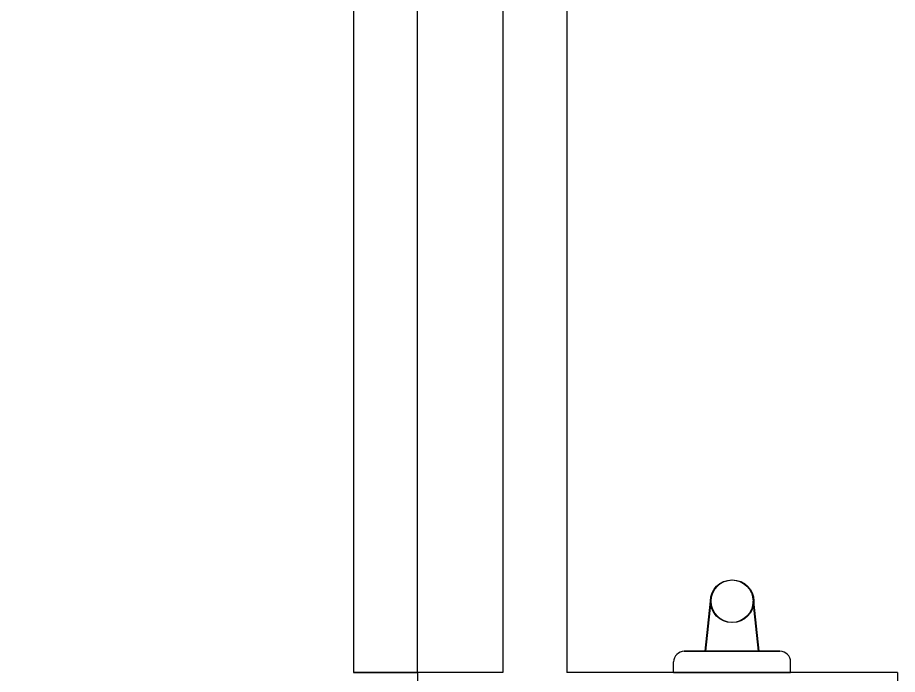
# Model space of a CAD drawing. Header units: millimetres. Extents: x 732 to 1037, y 127 to 299.
# Drawn here: x 739.0751 to 739.4876, y 282.6167 to 282.9248 of the extents above; entities that cross this region are included whole.
import ezdxf

# ---------------------------------------------------------------- set-up
doc = ezdxf.new("R2010")
doc.units = ezdxf.units.MM
doc.layers.add('I-ARQ', color=8, linetype='Continuous')

msp = doc.modelspace()

# ---------------------------------------------------------------- linework, layer by layer
at = {"layer": 'I-ARQ'}
for p, q in [((739.30258, 283.82753), (739.30258, 282.61753)), ((739.33258, 283.82753), (739.33258, 282.61753)), ((739.23258, 283.21753), (739.23258, 282.61753)), ((739.26258, 282.61753), (739.26258, 283.21753)), ((739.39738, 282.62753), (739.39991, 282.65099)), ((739.39773, 282.62753), (739.40026, 282.65099)), ((739.42244, 282.62753), (739.41991, 282.65099)), ((739.42278, 282.62753), (739.42026, 282.65099)), ((739.4325, 282.62753), (739.38767, 282.62753)), ((739.38767, 282.62753), (739.4325, 282.62753)), ((739.38267, 282.61753), (739.38267, 282.62253)), ((739.38267, 282.61753), (739.38267, 282.62253)), ((739.4375, 282.61753), (739.4375, 282.62253)), ((739.4375, 282.61753), (739.4375, 282.62253)), ((739.30258, 282.61753), (739.23258, 282.61753)), ((739.23258, 282.61753), (739.26258, 282.61753)), ((739.26258, 282.61753), (739.26258, 282.57753)), ((739.48758, 282.61753), (739.33258, 282.61753)), ((739.4375, 282.61753), (739.38267, 282.61753)), ((739.38267, 282.61753), (739.4375, 282.61753)), ((739.48758, 282.61753), (739.48758, 282.57753))]:
    msp.add_line(p, q, dxfattribs=at)
for centre in [(739.40991, 282.65099), (739.41026, 282.65099)]:
    msp.add_circle(centre, 0.01, dxfattribs=at)
for centre, radius, start, end in [((739.26258, 282.61753), 0.6, 90, 180), ((739.38767, 282.62253), 0.005, 90, 180), ((739.38767, 282.62253), 0.005, 90, 180), ((739.4325, 282.62253), 0.005, 0, 90), ((739.4325, 282.62253), 0.005, 360, 90)]:
    msp.add_arc(centre, radius, start, end, dxfattribs=at)

doc.saveas('drawing.dxf')
